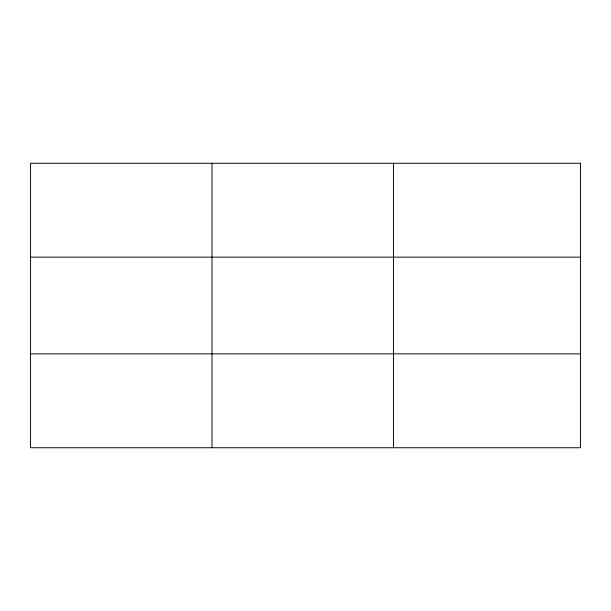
<?xml version="1.0" encoding="UTF-8"?>
<svg xmlns="http://www.w3.org/2000/svg" width="611" height="611" viewBox="0 0 611 611"><rect width="100%" height="100%" fill="white"/><g stroke="black" fill="none" stroke-linecap="round" stroke-linejoin="round"><path stroke-width="0.92" d="M212.017 447.741L212.017 163.259M393.484 447.741L393.484 163.259M30.55 257.139L580.45 257.139M30.55 353.861L580.45 353.861M580.45 163.259L30.55 163.259L30.55 447.741L580.45 447.741L580.45 163.259"/></g></svg>
